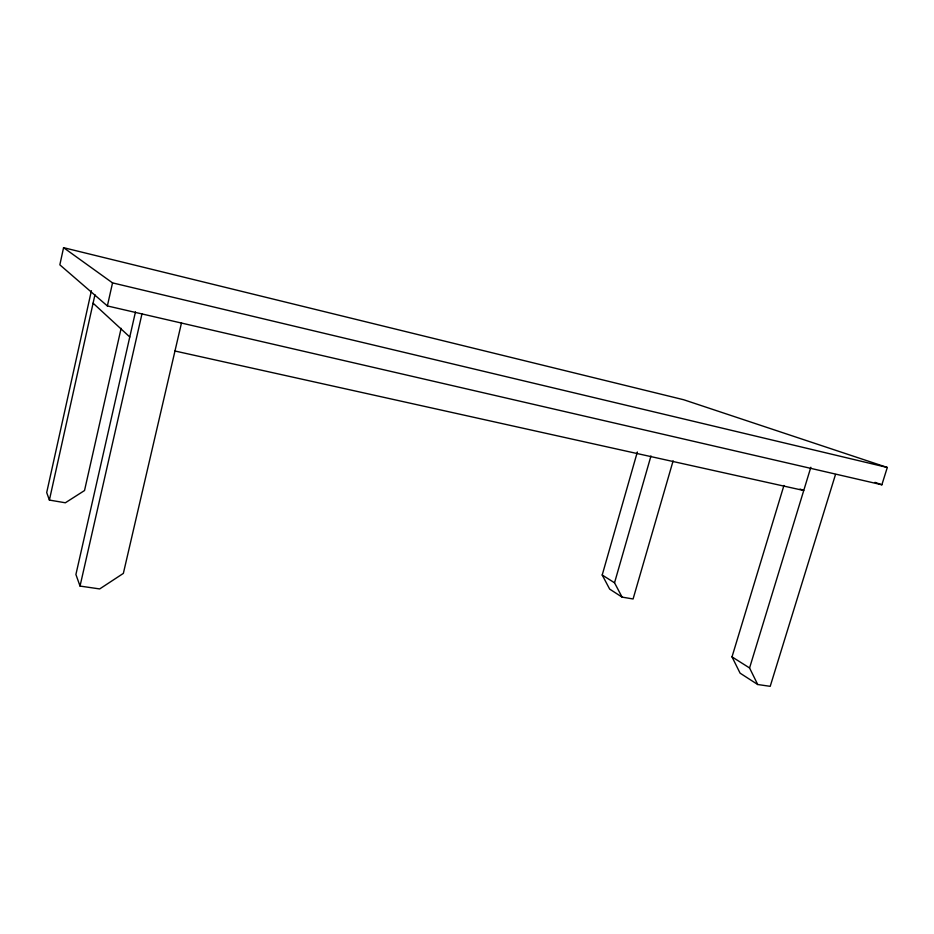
<?xml version="1.0" encoding="UTF-8"?>
<svg xmlns="http://www.w3.org/2000/svg" width="934" height="934" viewBox="0 0 934 934"><rect width="100%" height="100%" fill="white"/><g stroke="black" fill="none" stroke-linecap="round" stroke-linejoin="round"><path stroke-width="1.4" d="M63.57 247.673L59.846 264.836L107.375 305.943L881.871 484.781L887.3 467.467L683.746 399.764L63.57 247.673L112.535 282.885L887.3 467.467M91.404 290.731L46.7 492.557L49.385 500.075L65.345 502.784L84.527 490.537L121.128 328.301M49.385 500.075L94.953 294.759M107.375 305.943L112.535 282.885M135.453 311.956L75.911 574.503L80.032 586.073L99.681 588.934L123.358 573.394L181.511 322.825M80.032 586.073L142.015 313.684M673.122 460.836L633.089 598.974L622.067 597.106L609.668 589.109L602.208 575.017L637.35 451.974M622.067 597.106L614.537 582.793L650.975 455.955M835.498 474.495L770.211 686.327L757.707 684.517L740.09 673.157L732.011 656.882L783.941 485.447M757.707 684.517L749.57 667.962L810.84 467.257M174.962 351.009L803.742 490.502L800.064 489.066M874.995 482.364L881.871 484.781M602.208 575.017L614.537 582.793M732.011 656.882L749.57 667.962M93.085 303.176L129.779 336.976"/></g></svg>
